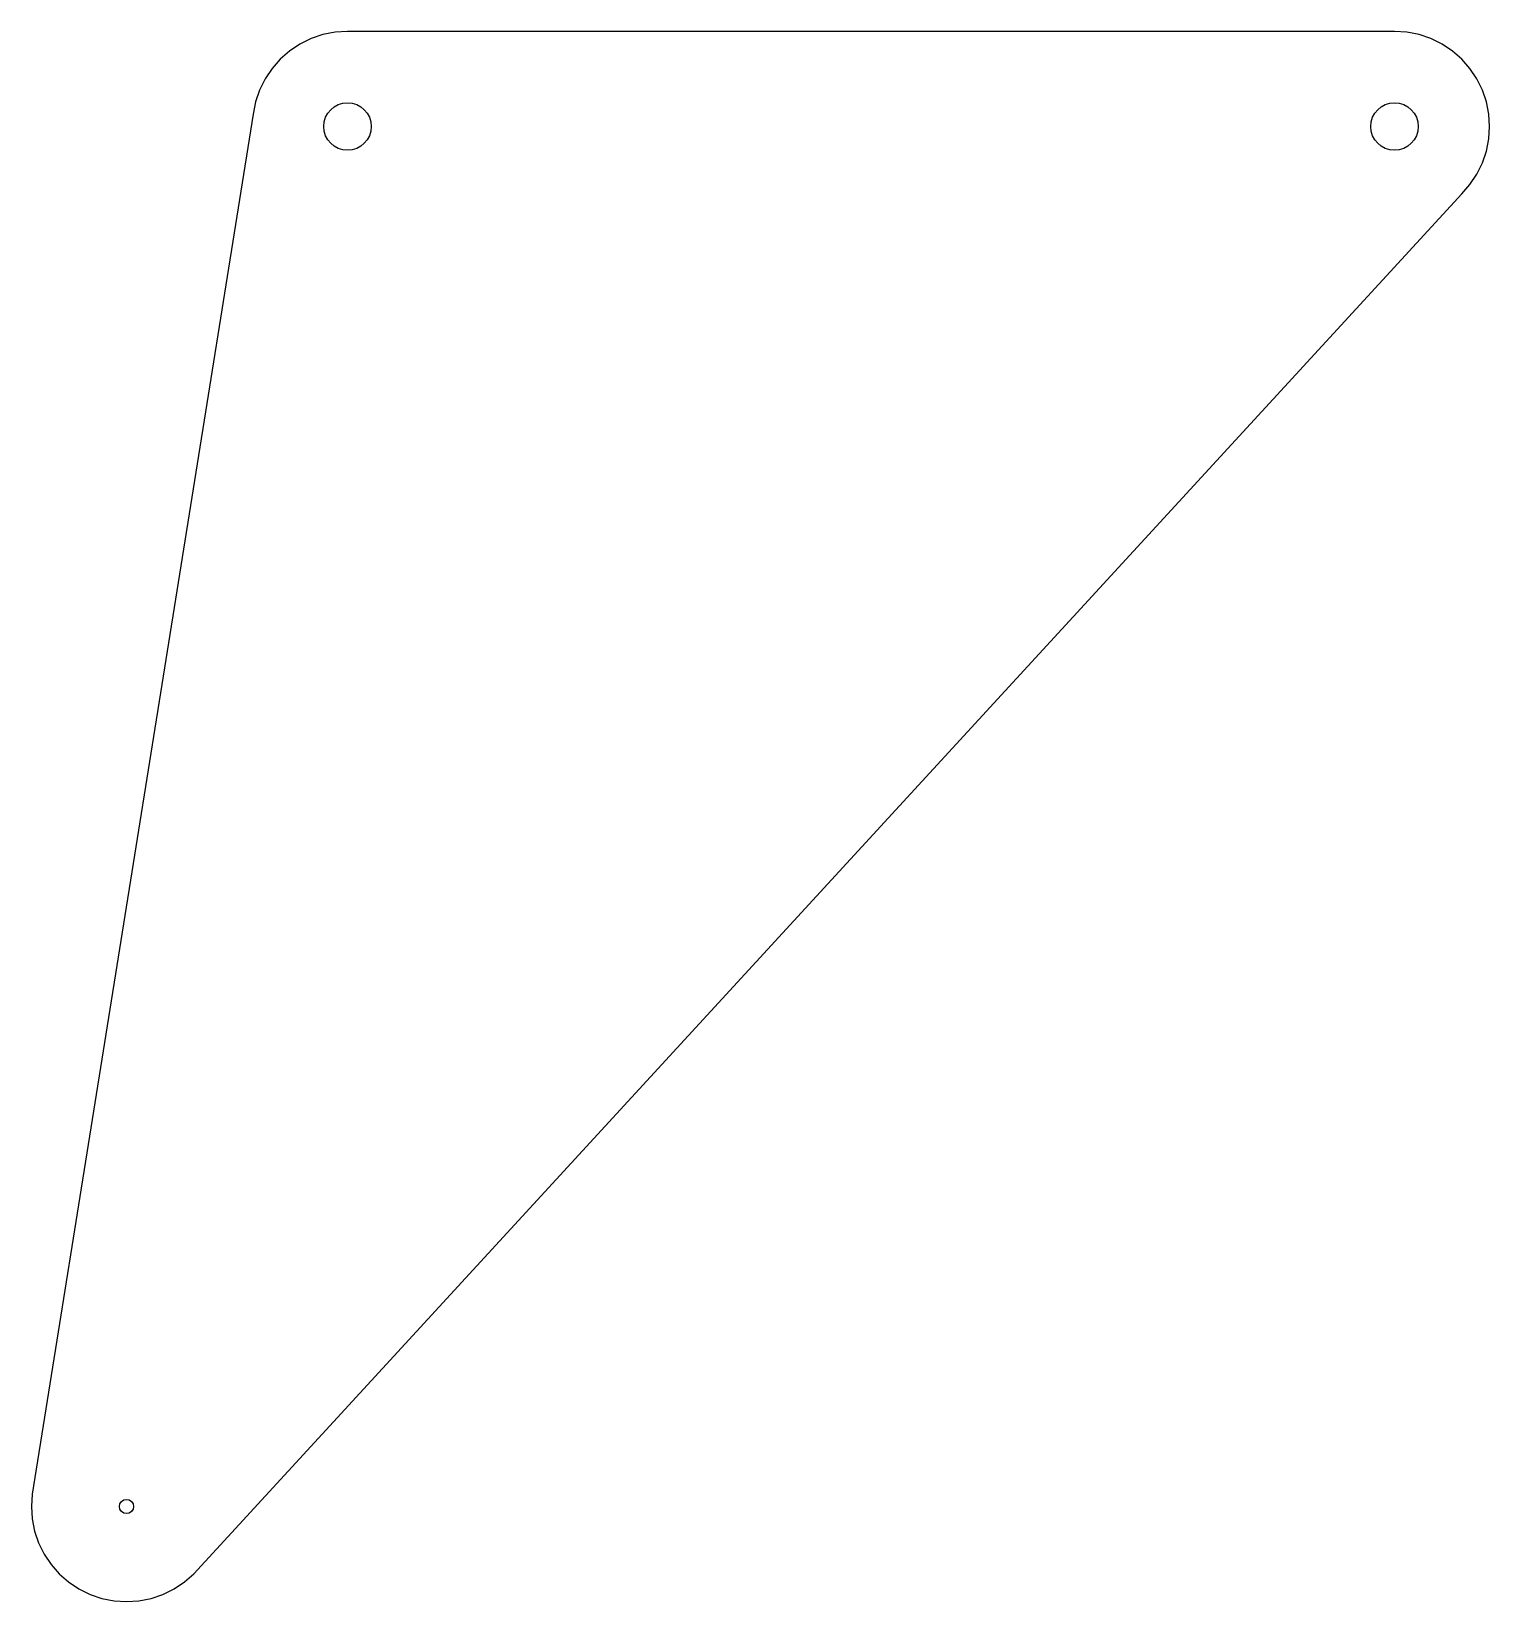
# Model space of a CAD drawing. Header units: millimetres. Extents: x -66 to 240, y -310 to 20.
import ezdxf

# ---------------------------------------------------------------- set-up
doc = ezdxf.new("R2010")
doc.units = ezdxf.units.MM

msp = doc.modelspace()

# ---------------------------------------------------------------- linework, layer by layer
at = {"layer": 'CUT'}
for p, q in [((-2.611, 19.829), (-5.176, 19.319)), ((0, 20), (-2.611, 19.829)), ((220.2, 20), (0, 20)), ((222.81, 19.829), (220.2, 20)), ((225.376, 19.319), (222.81, 19.829)), ((-10, 17.32), (-12.175, 15.867)), ((-7.654, 18.478), (-10, 17.32)), ((-5.176, 19.319), (-7.654, 18.478)), ((227.854, 18.478), (225.376, 19.319)), ((230.2, 17.32), (227.854, 18.478)), ((232.375, 15.867), (230.2, 17.32)), ((-14.142, 14.142), (-15.867, 12.175)), ((-12.175, 15.867), (-14.142, 14.142)), ((234.342, 14.142), (232.375, 15.867)), ((236.067, 12.175), (234.342, 14.142)), ((-17.32, 10), (-18.478, 7.654)), ((-15.867, 12.175), (-17.32, 10)), ((237.52, 10), (236.067, 12.175)), ((238.678, 7.654), (237.52, 10)), ((-18.478, 7.654), (-19.319, 5.176)), ((239.518, 5.176), (238.678, 7.654)), ((-19.319, 5.176), (-19.829, 2.611)), ((240.029, 2.611), (239.518, 5.176)), ((-19.829, 2.611), (-66.308, -287.692)), ((240.2, 0), (240.029, 2.611)), ((240.029, -2.611), (240.2, 0)), ((239.518, -5.176), (240.029, -2.611)), ((238.678, -7.654), (239.518, -5.176)), ((237.52, -10), (238.678, -7.654)), ((234.342, -14.142), (236.067, -12.175)), ((236.067, -12.175), (237.52, -10)), ((-32.337, -304.445), (234.342, -14.142)), ((-66.308, -287.692), (-66.48, -290.303)), ((-66.48, -290.303), (-66.308, -292.913)), ((-66.308, -292.913), (-65.798, -295.479)), ((-65.798, -295.479), (-64.957, -297.956)), ((-64.957, -297.956), (-63.8, -300.303)), ((-63.8, -300.303), (-62.347, -302.478)), ((-62.347, -302.478), (-60.622, -304.445)), ((-60.622, -304.445), (-58.655, -306.17)), ((-58.655, -306.17), (-56.48, -307.623)), ((-36.48, -307.623), (-34.304, -306.17)), ((-34.304, -306.17), (-32.337, -304.445)), ((-56.48, -307.623), (-54.133, -308.78)), ((-54.133, -308.78), (-51.656, -309.621)), ((-51.656, -309.621), (-49.09, -310.132)), ((-49.09, -310.132), (-46.48, -310.303)), ((-46.48, -310.303), (-43.869, -310.132)), ((-43.869, -310.132), (-41.303, -309.621)), ((-41.303, -309.621), (-38.826, -308.78)), ((-38.826, -308.78), (-36.48, -307.623))]:
    msp.add_line(p, q, dxfattribs=at)
for centre in [(0, 0), (220.2, 0)]:
    msp.add_circle(centre, 5, dxfattribs=at)
at = {"layer": 'MARK-FOOT'}
msp.add_circle((-46.48, -290.303), 1.5, dxfattribs=at)

doc.saveas('drawing.dxf')
